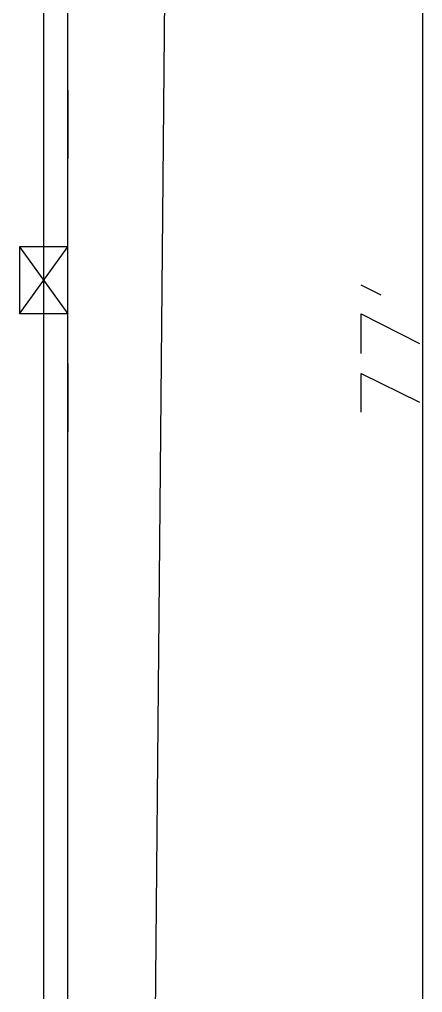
# Model space of a CAD drawing. Header units: inches. Extents: x -628 to 1537, y -1730 to 336.
# Drawn here: x 917.5 to 992.5, y -358.2 to -177.3 of the extents above; entities that cross this region are included whole.
import ezdxf

# ---------------------------------------------------------------- set-up
doc = ezdxf.new("R2010")
doc.units = ezdxf.units.IN
doc.layers.get('0').update_dxf_attribs({"linetype": 'CONTINUOUS'})

msp = doc.modelspace()

# ---------------------------------------------------------------- linework, layer by layer
at = {"color": 6}
for p, q in [((947.74, 180.11), (940.05, -657.05)), ((984.82, -228.53), (981.11, -226.68)), ((981.11, -239.39), (981.11, -231.98)), ((981.11, -231.98), (991.96, -237.54)), ((981.11, -250.25), (981.11, -243.1)), ((981.11, -243.1), (991.96, -248.4))]:
    msp.add_line(p, q, dxfattribs=at)
at = {"color": 5}
msp.add_line((992.5, 177.99), (992.5, -654.66), dxfattribs=at)
at = {"color": 1}
for p, q in [((926.55, -635.33), (926.55, 158.4)), ((922.05, -635.33), (922.05, 145.68)), ((926.55, -190.4), (926.55, -203.11)), ((917.54, -219.53), (926.55, -231.98)), ((917.54, -231.98), (926.55, -219.53)), ((926.55, -219.53), (917.54, -219.53)), ((917.54, -219.53), (917.54, -231.98)), ((926.55, -231.98), (917.54, -231.98)), ((926.55, -241.24), (926.55, -253.96))]:
    msp.add_line(p, q, dxfattribs=at)

doc.saveas('drawing.dxf')
